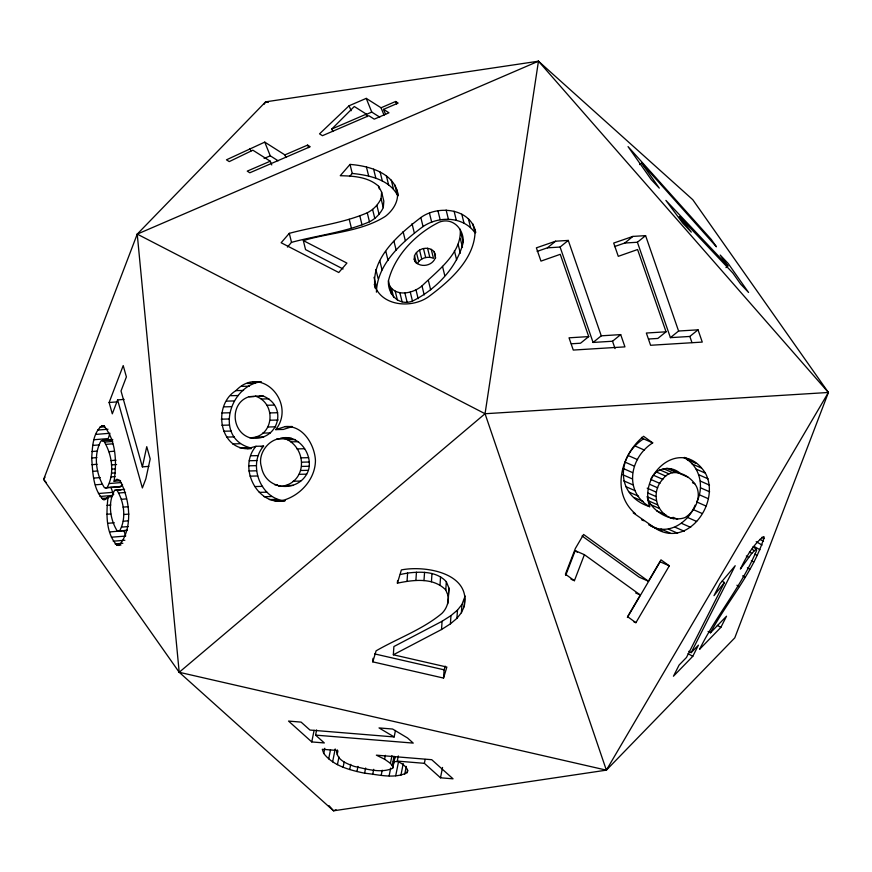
<?xml version="1.0" encoding="UTF-8"?>
<svg xmlns="http://www.w3.org/2000/svg" width="872" height="872" viewBox="0 0 872 872"><rect width="100%" height="100%" fill="white"/><g stroke="black" fill="none" stroke-linecap="round" stroke-linejoin="round"><path stroke-width="1.31" d="M708.075 631.437L710.44 632.789C727.586 600.852 753.626 572.087 764.221 537.032L763.491 536.64C752.885 544.76 746.116 557.219 740.383 569.045L751.795 553.371L756.351 548.979L752.819 546.951M108.03 497.04L104.836 499.667L103.223 499.547C92.857 489.181 92.781 471.894 91.691 458.007C92.476 447.129 92.672 433.297 101.752 425.852L103.888 426.005C116.423 440.447 116.794 462.978 114.069 481.224L116.913 479.219L119.813 480.374C129.917 498.773 133.503 528.508 119.05 545.403L117.066 545.316C105.436 533.054 106.253 512.867 108.03 497.04L111.921 496.724M105.817 488.189L107.093 487.601C115.039 473.431 112.019 453.898 103.605 440.731L101.01 440.905C93.053 455.075 96.073 474.651 104.498 487.808L120.074 487.012L122.549 484.385M282.048 486.303C306.399 482.271 307.402 450.562 287.586 439.75C272.685 433.624 256.564 452.176 261.404 466.76C265.644 491.732 300.306 492.974 308.426 470.313C313.255 454.072 298.289 433.417 280.392 438.333M119.606 530.885C126.604 518.524 124.151 501.607 116.804 489.999L114.581 490.369C107.561 502.73 110.046 519.559 117.36 531.201L127.377 530.241M465.136 596.056L461.953 604.481L457.484 610.106L450.966 615.61L442.082 621.267L393.893 646.544L393.337 654.785L446.856 667.047L443.543 678.078L372.791 661.859L373.031 658.327M372.791 661.859L376.094 650.839C397.883 638.217 422.462 629.639 441.951 613.365C446.497 608.863 448.6 602.737 448.426 596.415L445.766 589.941C433.286 577.155 413.284 579.869 397.403 583.161L397.567 580.807M407.039 581.319L407.606 573.067C420.773 571.454 436.589 571.171 446.333 581.7L448.982 588.164L448.426 596.415M415.89 580.469L416.445 572.217M423.988 580.61L424.555 572.359M431.433 581.744L431.989 573.493M440.011 584.938L440.567 576.686M393.337 654.785L441.526 629.519L442.082 621.267M445.766 589.941L446.333 581.7M447.685 603.969L448.982 588.164M443.543 678.078L444.11 669.827L445.211 666.154M441.526 629.519L450.399 623.862L450.966 615.61M450.399 623.862L456.917 618.346L457.484 610.106M456.917 618.346L461.397 612.722L461.953 604.481M461.397 612.722L464.133 606.694L464.689 598.454M649.673 506.687C615.872 495.83 615.567 457.266 643.514 438.845L652.714 442.878C629.704 457.451 623.513 491.852 649.673 506.687C637.89 473.234 681.85 435.946 705.372 473.147C721.209 502.228 687.092 550.406 654.033 527.407M414.233 259.06L414.505 255.747C417.448 248.357 428.501 245.49 434.071 251.583L435.422 254.689L435.226 258.101C432.327 265.688 421.111 267.987 415.541 262.014L414.233 259.06L414.865 261.633M287.433 247.059L291.51 242.351C317.408 235.386 344.68 232.432 369.477 221.804C375.549 218.709 380.345 213.76 383.288 207.612L381.075 198.609L381.62 192.113L378.644 186.303C368.3 176.896 353.531 175.97 340.243 175.719L350.032 164.416C369.02 165.833 394.951 172.983 398.188 195.186M383.288 207.612L383.833 201.127L381.62 192.113M251.441 448.546C219.733 452.415 211.493 405.622 235.941 390.623C261.469 363.777 296.644 403.507 275.716 429.623L283.335 429.438L291.586 426.811M251.278 448.034C214.25 439.423 228.442 386.252 260.728 381.805M284.817 500.79C256.782 506.349 237.729 466.825 255.997 446.29L263.617 446.115C247.408 464.46 260.543 499.351 285.046 500.746M673.751 518.807C655.951 514.567 650.479 491.982 662.742 479.295C672.018 465.637 691.18 475.196 696.848 487.306C701.339 498.392 694.722 511.559 685.065 517.543C671.331 522.84 651.58 511.134 647.34 497.694M388.443 280.817C394.635 255.496 416.086 233.576 439.161 222.186C452.699 216.845 464.144 229.118 463.196 242.471C457.004 267.78 435.564 289.722 412.478 301.091C398.94 306.41 387.462 294.18 388.443 280.817L391.441 294.028M389.228 285.024C395.888 297.363 413.034 293.461 421.993 285.929C437.101 271.018 462.334 253 460.187 229.238M606.367 770.15L485.05 413.731L538.46 61.193L265.633 101.85L137.231 234.121L43.6 479.524L179.207 672.279L333.54 810.807L606.367 770.15L734.769 637.879L828.4 392.476L692.793 199.721L538.46 61.193L137.231 234.121L179.207 672.279L606.367 770.15L828.4 392.476L538.46 61.193M705.938 505.989L696.739 501.956C704.532 486.576 699.954 465.659 683.931 457.647M464.133 606.694C471.654 572.959 425.046 565.209 401.371 569.928L397.403 583.161M316.623 729.94L315.588 735.118L324.319 742.955L311.773 741.93L314.094 730.3M398.308 755.937L397.272 761.103C401.371 763.403 406.439 765.867 407.802 770.75L407.071 772.668C394.1 779.219 378.383 774.521 364.605 773.213C349.836 770.041 333.42 766.074 323.741 753.452L324.776 748.285M328.69 758.858L330.499 749.811M332.613 761.866L335.197 748.95M395.038 756.613L392.629 768.319C380.824 773.551 366.6 769.006 354.457 766.455C347.394 763.937 335.077 759.545 337.333 749.996M337.159 754.749L337.933 750.868M337.42 764.657L338.979 756.896M343.121 767.207L344.157 762.041M349.705 769.529L350.74 764.363M356.942 771.557L357.978 766.39M364.605 773.213L365.641 768.036M372.682 774.489L373.717 769.311M381.184 775.382L382.209 770.216M392.978 766.957L390.427 763.327L384.607 759.218L385.38 755.348M311.773 741.93L288.545 721.079L301.102 722.114L309.952 730.049L394.166 736.938L395.452 730.474M390.427 763.327L391.975 755.577M389.13 775.84L390.678 768.079M392.237 765.289L394.046 756.242M392.629 768.319L394.951 756.689M395.703 775.786L398.548 761.572L393.283 761.616M400.902 775.241L403.224 763.6M404.728 774.183L406.276 766.423M407.071 772.668L407.584 770.085M384.607 759.218L376.366 755.163L431.727 759.697L453.037 778.816L440.491 777.791L424.37 763.327L425.144 759.447M440.491 777.791L442.551 767.458M148.872 466.346L142.387 466.88L146.747 446.671L150.191 458.912L145.831 478.892L142.376 487.949L117.6 399.932L124.086 399.398M375.2 288.185C369.957 258.33 399.649 233.783 420.838 217.553C438.267 204.702 471.011 208.43 475.763 232.497M376.421 292.164C377.173 263.922 401.883 242.274 423.051 226.556C438.856 215.853 463.359 216.234 475.011 232.813L472.788 223.81M336.821 752.58L337.442 750.509L322.302 749.277L323.741 753.452M249.817 437.733C273.95 437.984 277.252 403.267 255.409 396.15L249.054 396.727C229.598 402.908 231.298 431.902 249.817 437.733C277.438 443.183 289.569 406.788 263.028 395.964L255.409 396.15M117.6 399.932L112.303 413.829L109.12 402.515L123.214 365.586L126.396 376.9L121.023 390.972L142.387 466.88M565.688 575.411L575.193 550.657L584.393 554.69L640.31 595.009L627.567 616.668L635.906 622.684L669.314 565.841L660.987 559.835L648.419 581.221L639.209 577.188L582.082 535.975M570.964 579.172L574.419 580.687L584.393 554.69M722.092 581.166L724.447 582.507L686.471 657.466L679.103 665.053L673.446 676.225L692.771 656.322L698.428 645.149L691.158 652.638L688.804 651.297M691.158 652.638L735.194 565.721L720.119 583.575L713.994 595.663L724.447 582.507M756.351 548.979L756.624 550.374C742.061 585.679 716.392 615.152 699.595 649.291L720.861 627.382L726.518 616.21L710.44 632.789M650.697 525.881C668.562 535.92 688.509 522.404 695.104 505.161M43.6 479.524L44.984 477.18M264.249 104.193L265.633 101.85L268.282 102.46M627.382 617.485L660.115 561.808L669.314 565.841M417.372 263.682C420.162 258.014 427.814 255.79 433.46 258.33L431.237 249.327M343.078 268.979L305.549 249.599L303.336 240.585L346.914 263.093L338.761 272.511L281.144 242.754L289.297 233.336C315.195 226.382 342.467 223.428 367.265 212.801C373.336 209.705 378.132 204.757 381.075 198.609M679.855 472.962C670.197 465.07 655.722 467.85 650.719 479.404L659.919 483.437M349.574 176.504L352.244 173.43L350.032 164.416M332.821 131.487L331.818 129.001L354.305 106.504L366.327 114.123L367.33 116.608M349.094 105.763L319.534 133.852L322.444 135.694L368.823 115.704L374.241 119.148L388.977 112.793L383.549 109.36L398.133 103.07L395.637 101.49L381.053 107.768L366.24 98.373L349.094 105.763L351.1 110.744M639.699 164.601L641.585 162.966L716.435 246.809L711.214 239.386L628.047 146.616L651.33 179.708L659.287 188.134L641.585 162.966M725.984 267.595L727.869 265.949L720.196 255.038L728.153 263.464L748.558 292.469L740.601 284.043L732.818 272.99L679.364 216.474L691.3 232.137L682.678 223.014L665.892 200.407L727.869 265.949M179.207 672.279L485.05 413.731L828.4 392.476M537.163 251.365L547.42 247.833L555.595 241.206L568.261 240.421L601.266 335.818L593.08 342.445L560.086 247.049L568.261 240.421M614.488 246.58L624.734 243.037L632.919 236.41L645.585 235.636L678.58 331.022L670.404 337.649L637.399 242.253L645.585 235.636M555.595 241.206L536.378 247.844L540.967 261.11L560.26 254.319L588.72 336.592L580.534 343.219L571.345 343.786M593.08 342.445L612.526 341.235L620.701 334.608L624.941 346.871L573.275 350.064L569.034 337.813L588.72 336.592M632.919 236.41L613.692 243.059L618.281 256.324L637.585 249.534L666.044 331.807L657.859 338.434L648.67 339.001M670.404 337.649L689.839 336.45L698.025 329.823L702.265 342.086L650.588 345.279L646.348 333.028L666.044 331.807M285.896 157.385L284.893 154.9L264.75 142.114L226.448 159.827L229.249 161.603L252.858 150.191L270.244 161.211L271.748 164.95M331.818 129.001L366.327 114.123M264.096 158.475L270.266 155.815L278.103 160.786M365.63 114.712L371.755 112.074L379.734 117.131M270.244 161.211L247.234 171.13L249.817 172.776L310.203 146.747L307.609 145.101L284.893 154.9M336.047 809.728L333.54 810.807L329.071 805.695M275.716 429.623L285.155 426.615L292.185 426.495M247.637 448.644L255.997 446.29M261.229 446.78L263.617 446.115M281.013 500.877C299.292 496.757 315.304 479.742 315.446 460.514C314.661 444.72 302.976 425.067 285.155 426.615M303.336 240.585C330.455 232.432 361.008 231.821 385.457 216.3C393.272 210.207 399.649 200.277 396.923 190.042M288.011 438.147L276.718 439.063M400.368 574.452L407.606 573.067M259.213 396.313L263.028 395.964M109.12 402.515L116.892 401.883M101.752 425.852L104.346 425.645M99.67 427.215L104.858 426.79M97.642 430.07L108.008 429.22M95.669 434.43L109.927 433.253L108.215 438.562L93.958 439.739M102.275 440.338L112.651 439.477M102.307 440.796L112.673 439.978M104.945 442.071L112.728 441.428M92.726 445.428L99.201 444.905M106.275 444.339L112.761 443.804M91.974 451.522L97.152 451.097M108.891 451.663L114.079 451.227M91.691 458.007L96.879 457.582M110.875 460.623L116.052 460.198M91.898 464.7L97.086 464.275M111.409 464.94L116.586 464.514M111.638 469.158L115.529 468.842M92.585 471.392L97.773 470.967M111.561 473.169L115.453 472.853M93.751 478.107L100.236 477.573M111.18 476.908L115.06 476.592M114.069 481.224L120.543 480.69M95.408 484.821L101.882 484.287M109.48 483.524L121.154 482.565M107.093 487.601L121.35 486.423M116.804 489.999L124.587 489.366M114.581 490.369L121.066 489.835M98.449 493.519L112.706 492.353L113.752 494.315M119.072 492.985L125.557 492.451M100.018 496.473L112.979 495.405M101.61 498.479L108.095 497.956M103.223 499.547L105.817 499.34M121.328 499.307L126.505 498.882M106.951 505.335L110.842 505.019M123.05 507.133L128.239 506.708M106.885 514.262L110.777 513.935M123.704 514.513L128.893 514.088M123.268 521.238L128.457 520.813M107.812 523.298L114.297 522.764M121.753 527.102L128.228 526.568M109.709 531.942L126.429 530.459M111.42 537.217L125.677 536.051L123.966 530.776M113.218 541.207L124.881 540.248M115.104 543.91L122.876 543.267M117.066 545.316L120.957 545M547.42 247.833L560.086 247.049M624.734 243.037L637.399 242.253M601.266 335.818L620.701 334.608M678.58 331.022L698.025 329.823M253.109 381.99L261.219 381.794M247.463 383.495L255.082 383.309M241.74 386.372L249.359 386.198M235.941 390.623L243.561 390.438M230.709 395.703L238.329 395.517M249.054 396.727L254.134 396.607M261.295 399.016L268.914 398.831M226.611 401.12L234.23 400.935M266.592 405.273L274.211 405.088M223.668 406.875L231.287 406.69M221.87 412.968L229.478 412.783M270.048 412.914L277.667 412.728M221.248 419.17L228.856 418.985M270.549 420.206L278.157 420.032M221.848 425.253L229.467 425.078M268.096 426.997L275.716 426.811M223.668 431.226L231.287 431.041M262.745 433.101L270.364 432.915M226.72 437.079L234.339 436.905M256.128 437.112L263.747 436.927M284.043 438.562L291.662 438.376M287.586 439.75L295.205 439.564M290.921 441.864L298.54 441.679M232.573 443.903L240.181 443.717M239.68 447.794L247.299 447.608M296.96 448.917L304.579 448.731M250.656 455.794L258.265 455.609M301.025 457.855L308.644 457.669M249.239 460.743L256.859 460.558M301.799 462.182L309.418 462.007M248.662 465.822L256.281 465.648M301.712 466.422L309.331 466.248M248.934 470.989L256.553 470.804M300.807 470.499L308.426 470.313M299.063 474.324L306.682 474.139M250.079 476.156L257.698 475.97M293.112 481.235L300.731 481.05M274.833 484.843L277.372 484.788M285.722 485.584L293.341 485.399M254.929 486.554L262.548 486.369M278.386 486.053L280.926 485.987M259.289 492.364L266.897 492.179M264.085 496.702L271.704 496.517M269.339 499.569L276.958 499.384M275.029 500.964L282.648 500.79M315.588 735.118L413.241 743.097L407.54 737.985L392.607 729.036L379.026 727.924L394.166 736.938M397.272 761.103L424.37 763.327M352.244 173.43C368.878 175.207 389.686 179.403 397.861 195.938M374.655 653.913L444.11 669.827M684.422 457.397L690.166 459.915M686.885 459.413L696.085 463.457M692.172 463.98L701.371 468.013M696.172 469.114L705.372 473.147M635.307 446.083L644.506 450.126M698.886 474.815L708.086 478.848M700.314 481.082L709.514 485.126M679.964 473.649L688.019 477.18M666.84 468.264L676.051 472.308M663.221 468.58L672.421 472.613M692.466 482.707L694.766 483.72M628.352 455.609L637.552 459.642M659.788 469.845L668.988 473.878M700.434 487.775L709.644 491.808M656.562 472.068L665.761 476.112M625.137 462.149L634.336 466.182M699.246 494.729L708.446 498.773M653.531 475.262L662.742 479.295M623.284 468.526L632.483 472.559M649.673 484.32L657.728 487.851M622.782 474.739L631.982 478.772M647.188 488.167L656.387 492.211M692.924 509.444L702.124 513.477M623.633 480.788L632.832 484.821M647.842 492.963L655.886 496.495M625.834 486.631L635.034 490.663M647.046 496.691L656.245 500.724M687.43 517.401L696.63 521.434M629.377 492.222L638.577 496.255M648.223 500.724L657.423 504.757M650.218 504.43L659.417 508.463M634.249 497.563L643.449 501.596M673.021 517.303L677.62 519.32M656.638 510.872L665.837 514.916M681.501 523.331L690.7 527.375M675.135 527.244L684.335 531.277M633.203 512.834L653.313 526.841L662.088 530.939M668.334 529.13L677.533 533.173M641.541 519.745L643.841 520.758M660.954 529.021L670.165 533.054M648.714 524.824L653.313 526.841M635.699 592.993L640.31 595.009M633.595 621.671L635.906 622.684M670.655 468.929L678.819 473.147M137.231 234.121L485.05 413.731M761.856 537.294L764.21 538.634M759.959 539.332L763.491 541.349M756.188 541.697L762.084 545.065M754.084 546.406L759.97 549.774M751.904 549.229L754.258 550.57M754.814 554.134L757.179 555.486M749.44 552.02L751.795 553.371M746.323 556.009L748.688 557.35M751.359 560.718L753.713 562.058M747.38 567.825L749.746 569.176M742.65 575.869L745.015 577.22M736.938 585.243L739.293 586.594M717.329 625.366L720.861 627.382M688.062 653.629L692.771 656.322M652.714 442.878L643.601 436.305C620.853 454.617 610.574 492.811 635.503 513.848M641.487 437.384L643.514 438.845M648.419 581.221L583.586 534.46L575.4 548.401L565.405 574.19L574.419 580.687M575.193 550.657L577.384 552.238M44.494 480.548L46.281 482.587M395.637 101.49L396.64 103.975M383.549 109.36L385.555 114.341M381.053 107.768L384.062 115.246M366.24 98.373L371.755 112.074M307.609 145.101L308.612 147.597M264.75 142.114L270.266 155.815M249.948 148.491L250.951 150.987M374.252 284.327C381.118 306.486 411.693 308.786 428.577 296.72C449.974 280.817 475.316 258.712 475.131 229.925M110.962 487.372L112.706 492.353M689.839 336.45L691.965 342.576M612.526 341.235L615.065 348.593M468.351 218.567L470.564 227.57M461.811 214.207L464.024 223.21M460.983 233.456L463.196 242.471M454.094 211.209L456.307 220.213M460.285 238.427L462.498 247.441M458.105 244.193L460.318 253.196M446.137 210.043L448.35 219.046M454.41 250.765L456.623 259.78M437.929 210.719L440.142 219.722M429.482 213.226L431.695 222.229M442.507 266.363L444.72 275.378M434.071 251.583L435.651 258.025M420.838 217.553L423.051 226.556M427.574 248.237L429.798 257.24M423.454 248.509L425.667 257.513M428.435 280.784L430.648 289.787M419.519 249.981L421.732 258.995M412.031 223.668L414.244 232.682M416.445 252.509L418.669 261.513M414.505 255.747L416.402 263.475M421.993 285.929L424.206 294.932M394.787 184.853L397.011 193.857M391.277 180.112L393.49 189.126M403.082 231.592L405.295 240.596M415.944 289.689L418.157 298.693M386.383 175.839L388.607 184.853M410.265 292.076L412.478 301.091M380.116 172.024L382.339 181.027M393.981 241.304L396.193 250.308M378.644 186.303L379.276 188.875M404.913 293.123L407.126 302.137M373.619 169.168L375.832 178.171M399.899 292.818L402.112 301.832M376.889 205.389L379.113 214.392M366.436 166.955L368.649 175.97M385.86 251.496L388.073 260.499M395.223 291.172L397.436 300.175M372.595 209.433L374.807 218.436M391.484 288.479L393.697 297.483M379.832 260.892L382.045 269.906M367.265 212.801L369.477 221.804M375.887 269.502L378.099 278.517M359.831 215.94L362.043 224.954M374.023 277.329L376.235 286.343M349.225 219.308L351.438 228.322M289.297 233.336L291.51 242.351"/></g></svg>
